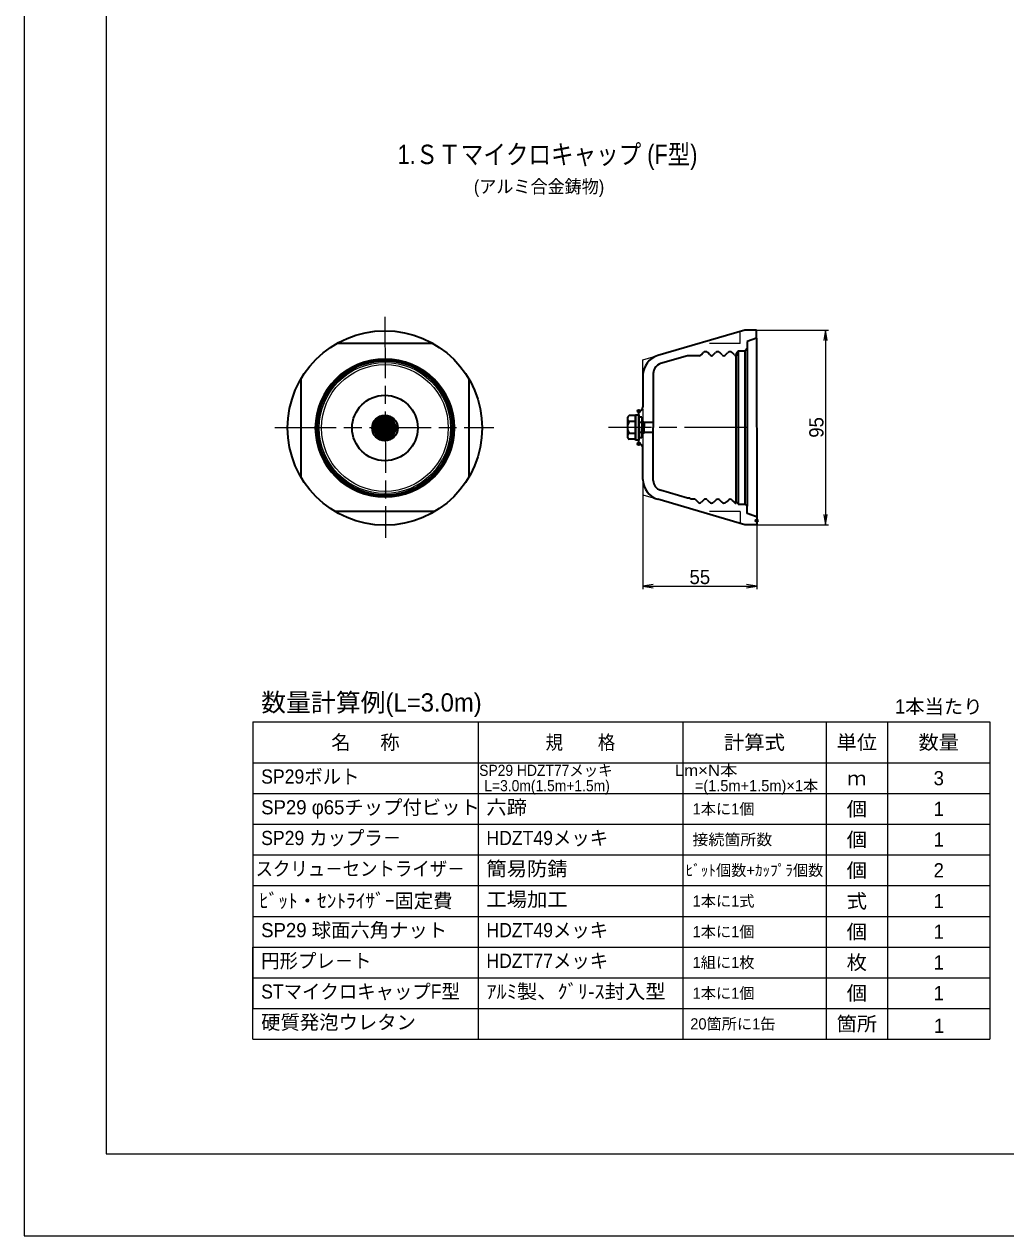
# Model space of a CAD drawing. Units: millimetres at full size, sheet at 1:2.5. Extents: x 1766 to 3446, y 896 to 2099.
# Drawn here: x 1766 to 2245, y 911 to 1503 of the extents above; entities that cross this region are included whole.
import ezdxf
from ezdxf.enums import TextEntityAlignment as Align

# ---------------------------------------------------------------- set-up
doc = ezdxf.new("R2010")
doc.units = ezdxf.units.MM
doc.header["$LTSCALE"] = 2.5
doc.header["$PDMODE"] = 32
doc.header["$PDSIZE"] = 1.25
for name, pattern in [('CHAIN', [18.5, 12, -1.5, 3.5, -1.5]), ('CHAIN_DOUBLE_DASH', [23.5, 12, -1.5, 3.5, -1.5, 3.5, -1.5]), ('DASHED_SPACED', [12, 6, -6])]:
    doc.linetypes.add(name, pattern=pattern)
for name, color, linetype, lineweight in [('1外形線', 7, 'Continuous', 35), ('2細い実線', 3, 'Continuous', 20), ('3隠れ線', 2, 'DASHED_SPACED', 13), ('4中心線', 1, 'CHAIN', 15), ('5想像線', 6, 'CHAIN_DOUBLE_DASH', 13), ('6寸法線', 4, 'Continuous', 13), ('7 枠・タイトル', 7, 'Continuous', 13), ('8 数量表', 7, 'Continuous', 13), ('DEFPOINTS_8', 7, 'Continuous', 13)]:
    doc.layers.add(name, color=color, linetype=linetype, lineweight=lineweight)
doc.layers.add('9文字', color=7, linetype='Continuous')
doc.styles.add('ＭＳ Ｐゴシック', font='')
doc.styles.get('ＭＳ Ｐゴシック').set_extended_font_data('MS PGothic')

# ---------------------------------------------------------------- blocks, each defined once
blk = doc.blocks.new('open_arrow')
at = {"color": 0, "linetype": 'Continuous', "lineweight": -2}
blk.add_lwpolyline([(7.5, 1.25), (0, 0), (7.5, -1.25)], dxfattribs=at)

msp = doc.modelspace()

# ---------------------------------------------------------------- hatches: boundary and pattern name
at = {"layer": '2細い実線'}
h = msp.add_hatch(dxfattribs=at)
h.set_pattern_fill('USER', color=254, style=0, pattern_type=2)
h.set_pattern_definition([(45, (2378.459, 1109.168), (-0.35355, 0.35355), [])])
h.paths.add_polyline_path([(1947.815, 1305.075), (1945.104, 1300.379, -0.26795), (1944.671, 1300.129), (1942.14, 1300.129), (1939.248, 1300.129, -0.26795), (1938.815, 1300.379), (1936.104, 1305.075, -0.27234), (1936.108, 1305.582), (1936.108, 1305.582), (1938.815, 1310.272, -0.26795), (1939.248, 1310.522), (1942.108, 1310.522), (1944.671, 1310.522, -0.26795), (1945.104, 1310.272), (1947.811, 1305.582), (1947.811, 1305.582, -0.27234)])

# ---------------------------------------------------------------- linework, layer by layer
at = {"layer": '1外形線'}
for p, q in [((2117.735, 1353.083), (2075.195, 1340.669)), ((2123.522, 1353.083), (2117.735, 1353.083)), ((2123.522, 1349.257), (2118.922, 1347.583)), ((2123.522, 1349.257), (2123.522, 1353.083)), ((2123.522, 1349.257), (2123.528, 1261.906)), ((1965.499, 1346.582), (1918.42, 1346.582)), ((2118.922, 1344.083), (2117.922, 1343.083)), ((2118.922, 1347.583), (2118.922, 1344.083)), ((2118.922, 1344.083), (2118.927, 1267.077)), ((2089.686, 1340.583), (2076.598, 1336.756)), ((2095.522, 1340.583), (2089.686, 1340.583)), ((2096.338, 1340.996), (2097.459, 1342.131)), ((2100.715, 1341.005), (2099.604, 1342.131)), ((2102.348, 1341.005), (2103.468, 1342.141)), ((2106.724, 1341.014), (2105.613, 1342.141)), ((2108.357, 1341.014), (2109.477, 1342.15)), ((2112.733, 1341.024), (2111.622, 1342.15)), ((2114.522, 1342.833), (2113.522, 1341.833)), ((2113.522, 1341.833), (2113.522, 1340.602)), ((2113.522, 1269.333), (2113.522, 1340.602)), ((2114.522, 1343.083), (2117.922, 1343.083)), ((2114.522, 1342.833), (2114.522, 1343.083)), ((2114.522, 1342.833), (2114.522, 1268.333)), ((2117.934, 1268.083), (2117.922, 1343.083)), ((2073.001, 1331.957), (2073.001, 1305.582)), ((1901.123, 1281.064), (1901.123, 1329.587)), ((1983.123, 1281.623), (1983.123, 1329.028)), ((2068.001, 1331.025), (2068.001, 1315.582)), ((1938.815, 1310.272), (1936.104, 1305.575)), ((1936.104, 1305.575), (1938.815, 1310.272)), ((1944.671, 1310.522), (1939.248, 1310.522)), ((1947.815, 1305.575), (1945.104, 1310.272)), ((2060.401, 1309.913), (2060.401, 1301.252)), ((2064.401, 1311.356), (2061.201, 1311.356)), ((2064.401, 1308.469), (2061.201, 1308.469)), ((2064.401, 1299.332), (2064.401, 1311.832)), ((2064.401, 1311.832), (2066.001, 1311.832)), ((2064.401, 1311.356), (2064.401, 1299.809)), ((2066.001, 1297.582), (2066.001, 1313.582)), ((2066.001, 1311.832), (2066.001, 1299.332)), ((2067.401, 1310.582), (2066.001, 1310.582)), ((2073.001, 1307.969), (2066.001, 1307.969)), ((2067.401, 1310.582), (2067.401, 1305.582)), ((2068.514, 1307.969), (2067.401, 1309.083)), ((2068.514, 1307.969), (2068.514, 1305.583)), ((1936.104, 1305.075), (1938.815, 1300.379)), ((1945.104, 1300.379), (1947.815, 1305.075)), ((2064.401, 1302.696), (2061.201, 1302.696)), ((2073.001, 1303.196), (2066.001, 1303.196)), ((2067.401, 1300.582), (2067.401, 1305.582)), ((2068.514, 1303.196), (2067.401, 1302.082)), ((2068.514, 1303.196), (2068.514, 1305.582)), ((2073.001, 1279.711), (2073.001, 1305.582)), ((1939.248, 1300.129), (1944.671, 1300.129)), ((2064.401, 1299.809), (2061.201, 1299.809)), ((2066.001, 1299.332), (2064.401, 1299.332)), ((2067.401, 1300.582), (2066.001, 1300.582)), ((2068.001, 1280.14), (2068.001, 1295.582)), ((2089.686, 1271.086), (2076.598, 1274.912)), ((2117.813, 1258.06), (2075.195, 1270.541)), ((2090.945, 1271.086), (2089.686, 1271.086)), ((2091.522, 1270.583), (2090.945, 1271.086)), ((2093.522, 1270.583), (2091.522, 1270.583)), ((2093.558, 1270.583), (2095.522, 1268.592)), ((2097.706, 1270.169), (2096.594, 1269.043)), ((2099.338, 1270.169), (2100.459, 1269.034)), ((2103.715, 1270.16), (2102.604, 1269.034)), ((2105.348, 1270.16), (2106.468, 1269.024)), ((2109.724, 1270.151), (2108.613, 1269.024)), ((2111.357, 1270.151), (2112.477, 1269.015)), ((2113.522, 1269.333), (2113.522, 1268.564)), ((2114.522, 1268.333), (2113.522, 1269.333)), ((2114.522, 1268.083), (2114.522, 1268.333)), ((2114.522, 1268.083), (2117.922, 1268.083)), ((2118.922, 1267.083), (2117.922, 1268.083)), ((2118.927, 1267.089), (2117.927, 1268.089)), ((2118.928, 1263.589), (2118.927, 1267.089)), ((1966.378, 1264.583), (1917.541, 1264.583)), ((2123.522, 1261.908), (2118.922, 1263.583)), ((2123.528, 1261.915), (2118.928, 1263.589)), ((2123.528, 1261.915), (2123.529, 1258.09)), ((2123.529, 1258.09), (2117.742, 1258.089)), ((2123.501, 1258.06), (2117.813, 1258.06))]:
    msp.add_line(p, q, dxfattribs=at)
for radius in [47.5, 33, 16, 6.25]:
    msp.add_circle((1941.96, 1305.325), radius, dxfattribs=at)
for centre, radius, start, end in [((2078.001, 1331.071), 10, 106.29556, 180.00002), ((2095.522, 1341.573), 1, 270.00002, 324.72163), ((2098.531, 1341.083), 1.5, 44.3639, 135.63615), ((2101.531, 1341.583), 1, 215.27842, 324.72163), ((2104.54, 1341.092), 1.5, 44.3639, 135.63615), ((2107.54, 1341.592), 1, 215.27842, 324.72163), ((2110.55, 1341.101), 1.5, 44.3639, 135.63615), ((2113.55, 1341.601), 1, 215.27842, 268.422), ((2078.001, 1331.957), 5, 106.29556, 180.00002), ((2066.001, 1315.582), 2, 270.00002, 0.00002), ((1939.248, 1310.022), 0.5, 90, 150), ((1944.671, 1310.022), 0.5, 30, 90), ((2062.103, 1309.913), 1.702, 122.00463, 237.99542), ((2066.009, 1305.582), 5.608, 149.02091, 210.97913), ((1936.537, 1305.325), 0.5, 150, 210), ((1947.382, 1305.325), 0.5, 330, 30), ((2062.103, 1301.252), 1.702, 122.00463, 237.99542), ((1939.248, 1300.629), 0.5, 210, 270), ((1944.671, 1300.629), 0.5, 270, 330), ((2066.001, 1295.582), 2, 0.00002, 90.00002), ((2078.001, 1280.14), 10, 180.00002, 253.70448), ((2078.001, 1279.711), 5, 180.00002, 253.70448), ((2095.522, 1270.092), 1.5, 270.00002, 315.63615), ((2098.522, 1269.592), 1, 35.27842, 144.72163), ((2101.531, 1270.083), 1.5, 224.3639, 315.63615), ((2104.531, 1269.583), 1, 35.27842, 144.72163), ((2107.54, 1270.073), 1.5, 224.3639, 315.63615), ((2110.54, 1269.573), 1, 35.27842, 144.72163), ((2113.55, 1270.064), 1.5, 224.3639, 268.94808)]:
    msp.add_arc(centre, radius, start, end, dxfattribs=at)
for p in [(2066.001, 1313.582), (2066.001, 1297.582), (2123.501, 1260.06)]:
    msp.add_point(p, dxfattribs=at)
at = {"layer": '2細い実線', "color": 9}
for radius in [33.986, 33.557, 33.237, 32.687, 32.03, 30.973]:
    msp.add_circle((1941.96, 1305.325), radius, dxfattribs=at)
at = {"layer": '3隠れ線'}
for p, q in [((2115.522, 1346.559), (2115.522, 1352.435)), ((2115.522, 1346.559), (2095.38, 1346.559)), ((2115.521, 1264.583), (2095.541, 1264.583)), ((2115.521, 1264.583), (2115.522, 1258.73)), ((2115.528, 1264.612), (2115.529, 1258.735))]:
    msp.add_line(p, q, dxfattribs=at)
at = {"layer": '4中心線'}
for p, q in [((1941.96, 1359.679), (1942.286, 1251.634)), ((1888.23, 1305.582), (1995.138, 1305.582)), ((2118.334, 1305.583), (2051.19, 1305.582))]:
    msp.add_line(p, q, dxfattribs=at)
at = {"layer": '5想像線'}
for p, q in [((2068.001, 1338.566), (2075.195, 1340.669)), ((2068.001, 1331.025), (2068.001, 1338.566)), ((2068.001, 1280.14), (2068.001, 1272.644)), ((2068.001, 1272.644), (2075.195, 1270.541))]:
    msp.add_line(p, q, dxfattribs=at)
at = {"layer": '6寸法線'}
for p, q in [((2118.735, 1353.105), (2158.683, 1353.105)), ((2157.183, 1353.105), (2157.183, 1258.105)), ((2068.001, 1314.582), (2068.001, 1226.534)), ((2123.527, 1279.144), (2123.527, 1226.534)), ((2118.736, 1258.105), (2158.683, 1258.105)), ((2068.001, 1228.034), (2123.527, 1228.034))]:
    msp.add_line(p, q, dxfattribs=at)
at = {"layer": '7 枠・タイトル'}
for p, q in [((1805.81, 2058.777), (1805.81, 950.777)), ((1805.81, 950.777), (3405.81, 950.777))]:
    msp.add_line(p, q, dxfattribs=at)
at = {"layer": '8 数量表'}
for p, q in [((1877.449, 1161.786), (2237.449, 1161.786)), ((1877.449, 1161.786), (1877.449, 1126.786)), ((1987.449, 1161.786), (1987.449, 1126.786)), ((2087.449, 1161.786), (2087.449, 1126.786)), ((2157.449, 1161.786), (2157.449, 1126.786)), ((2187.449, 1161.786), (2187.449, 1126.786)), ((2237.449, 1161.786), (2237.449, 1006.786)), ((1877.449, 1141.786), (2237.449, 1141.786)), ((1877.449, 1126.786), (1877.449, 1021.786)), ((1877.449, 1126.786), (2237.449, 1126.786)), ((1877.449, 1126.786), (2237.449, 1126.786)), ((1877.449, 1126.786), (2237.449, 1126.786)), ((1987.449, 1126.786), (1987.449, 1006.786)), ((2087.449, 1126.786), (2087.449, 1006.786)), ((2157.449, 1126.786), (2157.449, 1006.786)), ((2187.449, 1126.786), (2187.449, 1006.786)), ((1877.449, 1111.786), (2237.449, 1111.786)), ((1877.449, 1096.786), (2237.449, 1096.786)), ((1877.449, 1081.786), (2237.449, 1081.786)), ((1877.449, 1066.786), (2237.449, 1066.786)), ((1877.449, 1051.786), (2237.449, 1051.786)), ((1877.449, 1006.786), (1877.449, 1051.786)), ((1877.449, 1036.786), (2237.449, 1036.786)), ((1877.449, 1021.786), (2237.449, 1021.786)), ((1877.449, 1006.786), (2237.449, 1006.786))]:
    msp.add_line(p, q, dxfattribs=at)
at = {"layer": 'DEFPOINTS_8'}
for p, q in [((1765.81, 2098.777), (1765.81, 910.777)), ((1765.81, 910.777), (3445.81, 910.777))]:
    msp.add_line(p, q, dxfattribs=at)

# ---------------------------------------------------------------- block references
at = {"layer": '6寸法線', "xscale": 0.667, "yscale": 0.667}
for p, rotation in [((2157.183, 1353.105), 270), ((2157.183, 1258.105), 90), ((2123.527, 1228.034), 180)]:
    msp.add_blockref('open_arrow', p, dxfattribs=dict(at, rotation=rotation))
msp.add_blockref('open_arrow', (2068.001, 1228.034), dxfattribs=at)

# ---------------------------------------------------------------- texts
at = {"layer": '6寸法線', "style": 'ＭＳ Ｐゴシック'}
msp.add_text('95', height=6.928, rotation=90, dxfattribs=at).set_placement((2152.683, 1305.605), align=Align.MIDDLE_CENTER)
msp.add_text('55', height=6.928, dxfattribs=at).set_placement((2095.764, 1232.534), align=Align.MIDDLE_CENTER)
at = {"layer": '8 数量表', "style": 'ＭＳ Ｐゴシック'}
for s, height, p in [('数量計算例(L=3.0m)', 8.908, (1881.522, 1164.154)), ('SP29 φ65チップ付ビット', 6.928, (1881.522, 1114.534)), ('ﾋﾞｯﾄ・ｾﾝﾄﾗｲｻﾞｰ固定費', 6.928, (1880.477, 1068.872)), ('SP29 球面六角ナット', 6.928, (1881.522, 1054.534)), ('硬質発泡ウレタン', 6.928, (1881.522, 1009.534))]:
    msp.add_text(s, height=height, dxfattribs=at).set_placement(p, align=Align.BOTTOM_LEFT)
for s, height, p in [('1本当たり', 6.928, (2212.449, 1169.286)), ('名\u3000  称', 6.928, (1932.449, 1151.786)), ('3', 6.928, (2212.449, 1134.286)), (' =(1.5m+1.5m)×1本', 5.444, (2122.449, 1130.615)), ('ｍ', 6.928, (2172.449, 1134.286)), ('1', 6.928, (2212.449, 1119.286)), ('1', 6.928, (2212.449, 1104.286)), ('ﾋﾞｯﾄ個数+ｶｯﾌﾟﾗ個数', 5.444, (2122.449, 1089.286)), ('2', 6.928, (2212.449, 1089.286)), ('1', 6.928, (2212.449, 1074.286)), ('1', 6.928, (2212.449, 1059.286)), ('1', 6.928, (2212.449, 1044.286)), ('1', 6.928, (2212.449, 1029.286)), ('1', 6.928, (2212.604, 1013.312))]:
    msp.add_text(s, height=height, dxfattribs=at).set_placement(p, align=Align.MIDDLE_CENTER)
for s, height, width, p in [('規\u3000\u3000格', 6.928, 0.9, (2037.449, 1151.786)), ('計算式', 6.928, 1.05, (2122.449, 1151.786)), ('単位', 6.928, 1.05, (2172.449, 1151.786)), ('数量', 6.928, 1.05, (2212.449, 1151.786)), ('SP29 HDZT77メッキ', 5.444, 0.95, (2020.598, 1138.115)), ('L=3.0m(1.5m+1.5m)', 5.444, 0.95, (2021.154, 1130.615)), ('個', 6.928, 1.05, (2172.449, 1119.286)), ('接続箇所数', 5.444, 1.05, (2111.636, 1104.286)), ('個', 6.928, 1.05, (2172.449, 1104.286)), ('個', 6.928, 1.05, (2172.449, 1089.286)), ('式', 6.928, 1.05, (2172.449, 1074.286)), ('個', 6.928, 1.05, (2172.449, 1059.286)), ('枚', 6.928, 1.05, (2172.449, 1044.286)), ('個', 6.928, 1.05, (2172.449, 1029.286)), ('箇所', 6.928, 1.05, (2172.449, 1014.286))]:
    msp.add_text(s, height=height, dxfattribs=dict(at, width=width)).set_placement(p, align=Align.MIDDLE_CENTER)
for s, width, p in [('SP29ボルト', 0.95, (1881.522, 1129.534)), ('六蹄', 1.05, (1991.522, 1114.534)), ('SP29 カップラ－', 0.95, (1881.522, 1099.534)), ('HDZT49メッキ', 0.95, (1991.522, 1099.534)), ('スクリュ－セントライザ－', 0.9, (1878.803, 1084.534)), ('簡易防錆', 1.05, (1991.522, 1084.534)), ('工場加工', 1.05, (1991.522, 1069.534)), ('HDZT49メッキ', 0.95, (1991.522, 1054.534)), ('円形プレ－ト', 0.95, (1881.522, 1039.534)), ('HDZT77メッキ', 0.95, (1991.522, 1039.534)), ('STマイクロキャップF型', 0.95, (1881.522, 1024.534)), ('ｱﾙﾐ製、ｸﾞﾘ-ｽ封入型', 1.05, (1991.522, 1024.534))]:
    msp.add_text(s, height=6.928, dxfattribs=dict(at, width=width)).set_placement(p, align=Align.BOTTOM_LEFT)
at = {"layer": '8 数量表', "style": 'ＭＳ Ｐゴシック', "width": 1.15}
msp.add_text('Lm×N本', height=5.444, dxfattribs=at).set_placement((2114.162, 1138.115), align=Align.MIDDLE_RIGHT)
at = {"layer": '8 数量表', "style": 'ＭＳ Ｐゴシック'}
for s, p in [('1本に1個', (2122.449, 1119.286)), ('1本に1式', (2122.449, 1074.286)), ('1本に1個', (2122.449, 1059.286)), ('1組に1枚', (2122.449, 1044.286)), ('1本に1個', (2122.449, 1029.286)), ('20箇所に1缶', (2132.697, 1014.286))]:
    msp.add_text(s, height=5.444, dxfattribs=at).set_placement(p, align=Align.MIDDLE_RIGHT)
at = {"layer": '9文字', "style": 'ＭＳ Ｐゴシック', "width": 0.85}
msp.add_text('1.ＳＴマイクロキャップ (F型)', height=9.501, dxfattribs=at).set_placement((2094.594, 1438.973), align=Align.MIDDLE_RIGHT)
at = {"layer": '9文字', "style": 'ＭＳ Ｐゴシック', "width": 0.95}
msp.add_text('(アルミ合金鋳物)', height=6.433, dxfattribs=at).set_placement((2017.238, 1423.278), align=Align.MIDDLE_CENTER)

doc.saveas('drawing.dxf')
